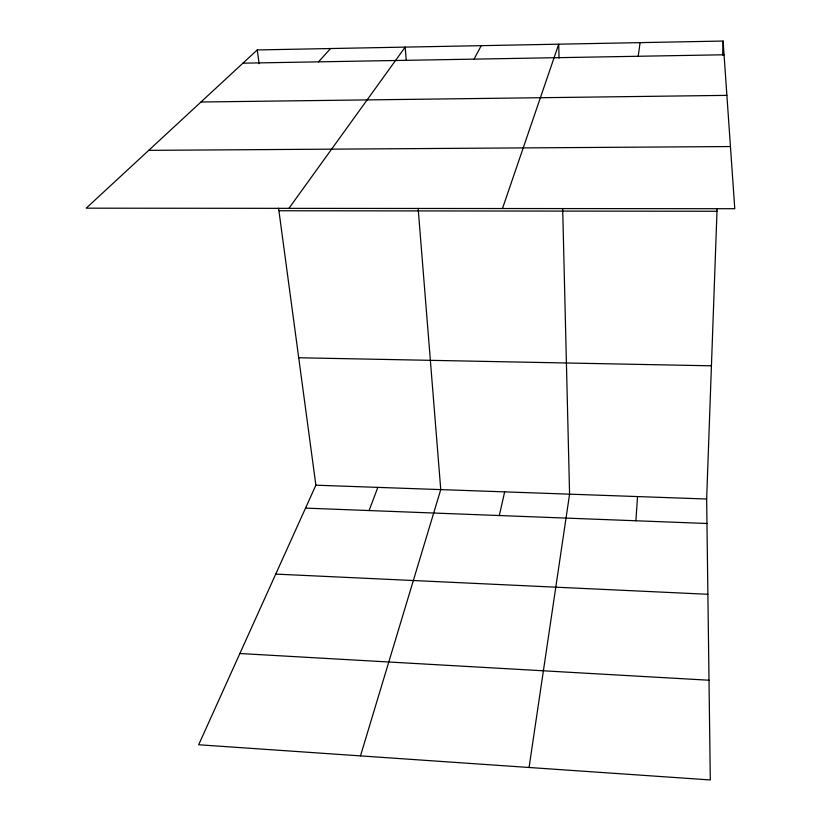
<?xml version="1.0" encoding="UTF-8"?>
<svg xmlns="http://www.w3.org/2000/svg" width="821" height="821" viewBox="0 0 821 821"><rect width="100%" height="100%" fill="white"/><g stroke="black" fill="none" stroke-linecap="round" stroke-linejoin="round"><path stroke-width="1.23" d="M278.576 208.247L315.88 485.19L198.672 744.76L710.298 779.95L706.645 499.014L717.082 208.729M722.603 55.048L723.106 41.05L257.25 49.937L86.226 208.175L734.774 208.719L723.106 41.05M635.895 520.771L637.548 496.572M638.204 56.269L640.103 42.63M529.063 767.481L569.579 494.16L562.683 208.555M499.322 515.537L504.658 491.861M360.481 755.895L440.754 489.603L418.146 208.401M502.473 208.524L558.711 44.19L559.05 58.106M369.101 510.549L377.834 487.376M474.035 59.133L481.229 45.668M288.93 208.339L405.184 47.115L406.19 59.717M318.517 61.842L330.535 48.542M242.954 63.166L724.06 54.771M200.971 101.999L726.883 95.369M148.714 150.356L730.444 146.549M278.914 210.761L716.99 211.264M298.711 357.761L711.427 365.817M315.88 485.19L706.645 499.014M305.525 508.117L706.963 523.49M275.733 574.095L707.876 594.281M239.865 653.516L708.995 680.229M257.25 49.937L259.108 63.74"/></g></svg>
